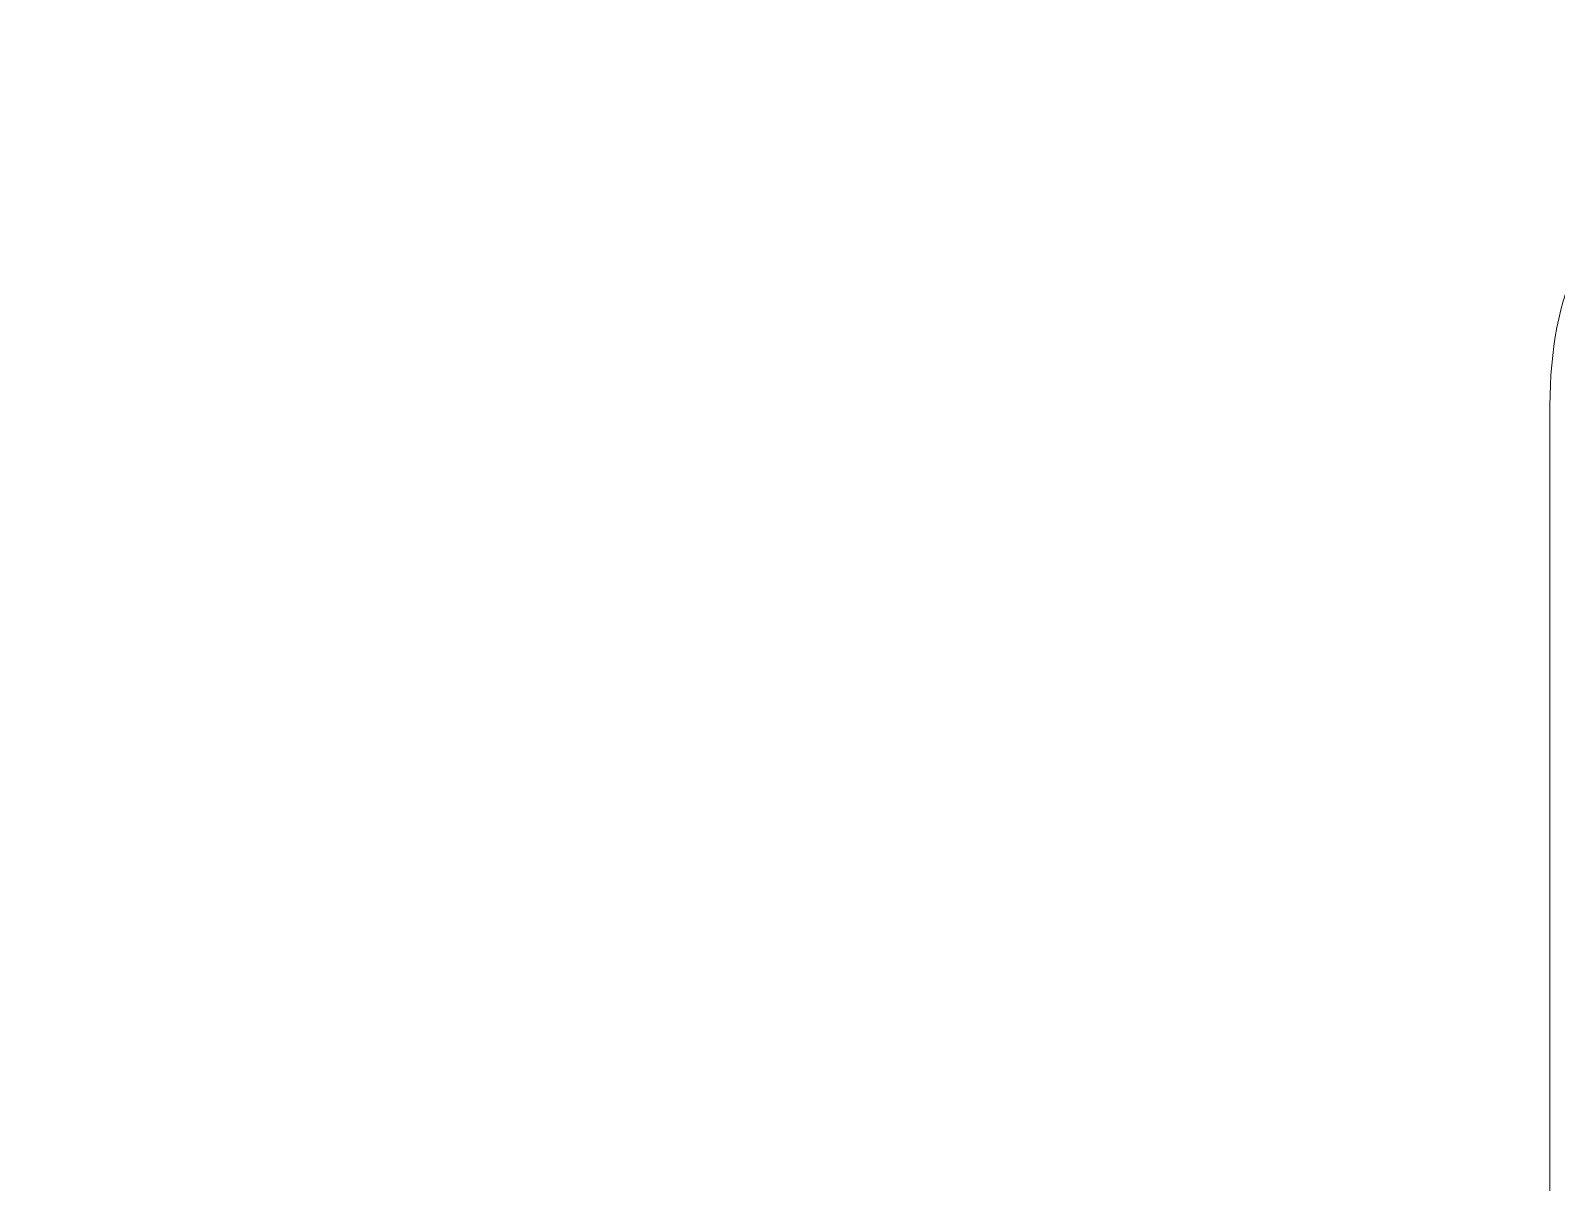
# Model space of a CAD drawing. Header units: inches. Extents: x -1525 to 612, y 0 to 1008.
# Drawn here: x 529.47 to 531.91, y 857.537 to 859.38 of the extents above; entities that cross this region are included whole.
import ezdxf

# ---------------------------------------------------------------- set-up
doc = ezdxf.new("R2010")
doc.units = ezdxf.units.IN
doc.header["$MEASUREMENT"] = 0
doc.layers.add('Layer 1', color=7, linetype='Continuous', lineweight=0)

# ---------------------------------------------------------------- blocks, each defined once
blk = doc.blocks.new('Block_33')
at = {"layer": 'Layer 1'}
blk.add_open_spline([(529.44, 854.1), (529.44, 854.1), (531.9, 854.1), (531.9, 854.1), (531.9, 854.1), (531.9, 858.78), (531.9, 858.78), (531.9, 858.96), (531.96, 859.08), (532.08, 859.2), (532.2, 859.3199), (532.32, 859.3799), (532.5, 859.3799), (532.68, 859.3799), (532.8, 859.3199), (532.92, 859.2), (533.04, 859.14), (533.04, 858.96), (533.04, 858.84), (533.04, 858.84), (533.04, 853.56), (533.04, 853.56), (533.04, 853.3799), (533.04, 853.2599), (532.92, 853.14), (532.8, 853.02), (532.68, 852.96), (532.5, 852.96), (532.5, 852.96), (525.24, 852.96), (525.24, 852.96), (525.12, 852.96), (524.94, 853.02), (524.82, 853.14), (524.7, 853.2599), (524.64, 853.3799), (524.64, 853.56), (524.64, 853.56), (524.64, 858.72), (524.64, 858.72), (524.64, 858.84), (524.7, 859.02), (524.82, 859.14), (524.94, 859.2), (525.06, 859.2599), (525.24, 859.2599), (525.36, 859.2599), (525.48, 859.2599), (525.6, 859.14), (525.72, 859.02), (525.78, 858.9), (525.78, 858.72), (525.78, 858.72), (525.78, 854.1), (525.78, 854.1), (525.78, 854.1), (528.3, 854.1), (528.3, 854.1), (528.3, 854.1), (528.3, 858.06), (528.3, 858.06), (528.3, 858.18), (528.36, 858.36), (528.48, 858.48), (528.6, 858.6), (528.72, 858.66), (528.84, 858.66), (529.02, 858.66), (529.14, 858.6), (529.26, 858.48), (529.38, 858.36), (529.44, 858.24), (529.44, 858.06), (529.44, 858.06), (529.44, 854.1), (529.44, 854.1)], degree=3, knots=[0, 0, 0, 0, 1, 1, 1, 2, 2, 2, 3, 3, 3, 4, 4, 4, 5, 5, 5, 6, 6, 6, 7, 7, 7, 8, 8, 8, 9, 9, 9, 10, 10, 10, 11, 11, 11, 12, 12, 12, 13, 13, 13, 14, 14, 14, 15, 15, 15, 16, 16, 16, 17, 17, 17, 18, 18, 18, 19, 19, 19, 20, 20, 20, 21, 21, 21, 22, 22, 22, 23, 23, 23, 24, 24, 24, 25, 25, 25, 25], dxfattribs=at)
blk = doc.blocks.new('Block_32')
at = {"layer": 'Layer 1'}
blk.add_blockref('Block_33', (0, 0), dxfattribs=at)

msp = doc.modelspace()

# ---------------------------------------------------------------- block references
at = {"layer": 'Layer 1'}
msp.add_blockref('Block_32', (0, 0), dxfattribs=at)

doc.saveas('drawing.dxf')
